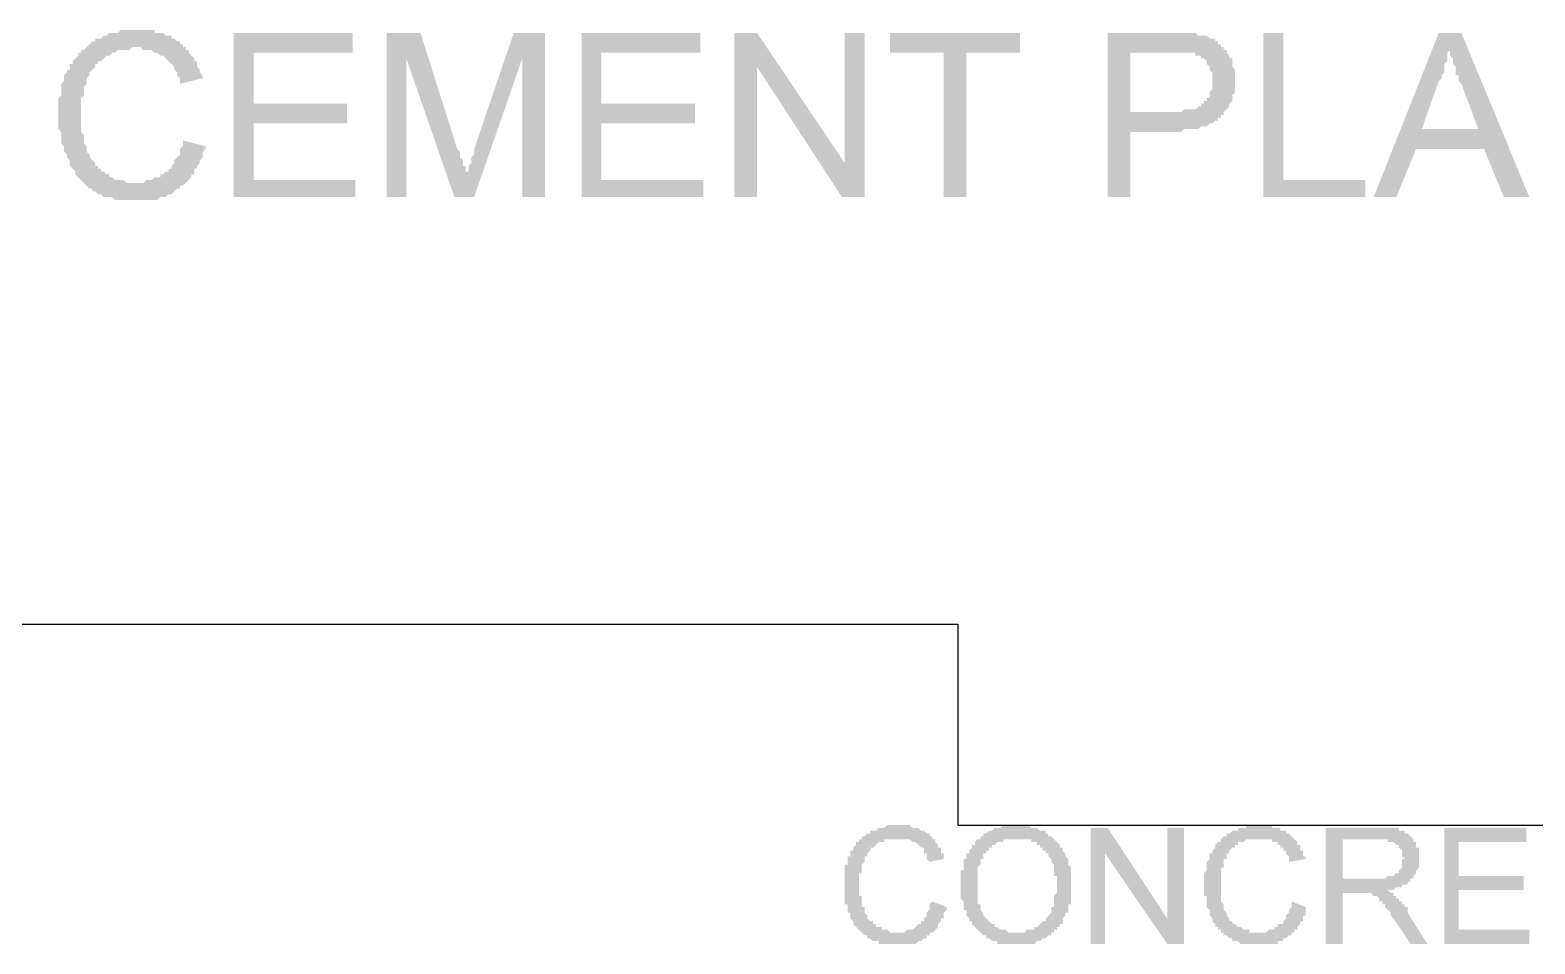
# Model space of a CAD drawing. Header units: inches. Extents: x -351 to 2582, y -266 to 144.
# Drawn here: x 509.387 to 511.101, y -59.922 to -58.881 of the extents above; entities that cross this region are included whole.
import ezdxf

# ---------------------------------------------------------------- set-up
doc = ezdxf.new("R2010")
doc.units = ezdxf.units.IN
doc.header["$MEASUREMENT"] = 0
doc.layers.add('PDF_Geometry', color=7, linetype='Continuous')
doc.layers.add('PDF_Solid Fills', color=7, linetype='Continuous')

# ---------------------------------------------------------------- blocks, each defined once
blk = doc.blocks.new('ewrew')
at = {"layer": 'PDF_Solid Fills', "transparency": 33554559}
for points in [[(9307.9837, 5141.5262), (9308.0191, 5141.5173), (9308.0191, 5141.5129), (9308.0146, 5141.5085), (9308.0146, 5141.5085), (9308.0146, 5141.504), (9308.0146, 5141.4996), (9308.0102, 5141.4952), (9308.0102, 5141.4908), (9308.0102, 5141.4908), (9308.0058, 5141.4863), (9308.0058, 5141.4819), (9308.0014, 5141.4819), (9308.0014, 5141.4775), (9308.0014, 5141.4731), (9307.997, 5141.4731), (9307.997, 5141.4686), (9307.9925, 5141.4642), (9307.9925, 5141.4642), (9307.9881, 5141.4598), (9307.9881, 5141.4598), (9307.9837, 5141.4554), (9307.9793, 5141.4554), (9307.9793, 5141.4554), (9307.9793, 5141.4509), (9307.9748, 5141.4509), (9307.9704, 5141.4465), (9307.9704, 5141.4465), (9307.966, 5141.4421), (9307.9616, 5141.4421), (9307.9616, 5141.4421), (9307.9571, 5141.4377), (9307.9527, 5141.4377), (9307.9483, 5141.4377), (9307.9483, 5141.4377), (9307.9439, 5141.4332), (9307.9394, 5141.4332), (9307.935, 5141.4332), (9307.9306, 5141.4332), (9307.9306, 5141.4332), (9307.9262, 5141.4332), (9307.9217, 5141.4332), (9307.9173, 5141.4332), (9307.9129, 5141.4332), (9307.9129, 5141.4332), (9307.9085, 5141.4332), (9307.904, 5141.4332), (9307.8996, 5141.4332), (9307.8952, 5141.4332), (9307.8908, 5141.4332), (9307.8863, 5141.4332), (9307.8819, 5141.4332), (9307.8819, 5141.4332), (9307.8775, 5141.4332), (9307.8731, 5141.4377), (9307.8686, 5141.4377), (9307.8642, 5141.4377), (9307.8642, 5141.4377), (9307.8598, 5141.4377), (9307.8554, 5141.4421), (9307.8554, 5141.4421), (9307.8509, 5141.4421), (9307.8465, 5141.4465), (9307.8465, 5141.4465), (9307.8421, 5141.4465), (9307.8421, 5141.4509), (9307.8377, 5141.4509), (9307.8332, 5141.4554), (9307.8332, 5141.4554), (9307.8288, 5141.4598), (9307.8288, 5141.4598), (9307.8244, 5141.4642), (9307.82, 5141.4686), (9307.82, 5141.4686), (9307.8155, 5141.4731), (9307.8155, 5141.4731), (9307.8155, 5141.4775), (9307.8111, 5141.4819), (9307.8111, 5141.4819), (9307.8067, 5141.4863), (9307.8067, 5141.4908), (9307.8067, 5141.4952), (9307.8023, 5141.4996), (9307.8023, 5141.4996), (9307.8023, 5141.4996), (9307.8023, 5141.504), (9307.7978, 5141.5085), (9307.7978, 5141.5129), (9307.7978, 5141.5129), (9307.7978, 5141.5173), (9307.7934, 5141.5217), (9307.7934, 5141.5262), (9307.7934, 5141.5262), (9307.7934, 5141.5306), (9307.7934, 5141.535), (9307.7934, 5141.5394), (9307.789, 5141.5439), (9307.789, 5141.5439), (9307.789, 5141.5483), (9307.789, 5141.5527), (9307.789, 5141.5571), (9307.789, 5141.5616), (9307.789, 5141.566), (9307.789, 5141.566), (9307.789, 5141.5704), (9307.789, 5141.5748), (9307.789, 5141.5793), (9307.789, 5141.5837), (9307.789, 5141.5881), (9307.789, 5141.5925), (9307.789, 5141.5925), (9307.7934, 5141.597), (9307.7934, 5141.6014), (9307.7934, 5141.6058), (9307.7934, 5141.6102), (9307.7934, 5141.6102), (9307.7934, 5141.6147), (9307.7978, 5141.6191), (9307.7978, 5141.6235), (9307.7978, 5141.6235), (9307.7978, 5141.6279), (9307.8023, 5141.6324), (9307.8023, 5141.6324), (9307.8023, 5141.6368), (9307.8067, 5141.6368), (9307.8067, 5141.6412), (9307.8067, 5141.6456), (9307.8111, 5141.6456), (9307.8111, 5141.65), (9307.8155, 5141.6545), (9307.8155, 5141.6545), (9307.82, 5141.6589), (9307.82, 5141.6633), (9307.8244, 5141.6633), (9307.8244, 5141.6677), (9307.8288, 5141.6677), (9307.8332, 5141.6722), (9307.8332, 5141.6722), (9307.8377, 5141.6766), (9307.8377, 5141.6766), (9307.8421, 5141.681), (9307.8465, 5141.681), (9307.8465, 5141.6854), (9307.8509, 5141.6854), (9307.8509, 5141.6854), (9307.8554, 5141.6854), (9307.8598, 5141.6899), (9307.8598, 5141.6899), (9307.8642, 5141.6899), (9307.8686, 5141.6943), (9307.8731, 5141.6943), (9307.8731, 5141.6943), (9307.8775, 5141.6943), (9307.8819, 5141.6943), (9307.8863, 5141.6987), (9307.8908, 5141.6987), (9307.8908, 5141.6987), (9307.8952, 5141.6987), (9307.8996, 5141.6987), (9307.904, 5141.6987), (9307.9085, 5141.6987), (9307.9129, 5141.6987), (9307.9129, 5141.6987), (9307.9173, 5141.6987), (9307.9217, 5141.6987), (9307.9217, 5141.6987), (9307.9262, 5141.6987), (9307.9306, 5141.6987), (9307.935, 5141.6987), (9307.9394, 5141.6987), (9307.9394, 5141.6943), (9307.9439, 5141.6943), (9307.9483, 5141.6943), (9307.9527, 5141.6943), (9307.9527, 5141.6943), (9307.9571, 5141.6899), (9307.9616, 5141.6899), (9307.966, 5141.6899), (9307.966, 5141.6854), (9307.9704, 5141.6854), (9307.9748, 5141.681), (9307.9748, 5141.681), (9307.9793, 5141.681), (9307.9793, 5141.6766), (9307.9837, 5141.6766), (9307.9837, 5141.6722), (9307.9881, 5141.6722), (9307.9881, 5141.6677), (9307.9925, 5141.6677), (9307.9925, 5141.6633), (9307.997, 5141.6589), (9307.997, 5141.6589), (9308.0014, 5141.6545), (9308.0014, 5141.65), (9308.0058, 5141.65), (9308.0058, 5141.6456), (9308.0058, 5141.6412), (9308.0102, 5141.6368), (9308.0102, 5141.6368), (9308.0102, 5141.6324), (9308.0146, 5141.6279), (9308.0146, 5141.6235), (9308.0146, 5141.6235), (9307.9793, 5141.6147), (9307.9793, 5141.6191), (9307.9793, 5141.6235), (9307.9748, 5141.6279), (9307.9748, 5141.6324), (9307.9748, 5141.6324), (9307.9704, 5141.6368), (9307.9704, 5141.6412), (9307.966, 5141.6456), (9307.966, 5141.6456), (9307.9616, 5141.65), (9307.9616, 5141.65), (9307.9571, 5141.6545), (9307.9571, 5141.6545), (9307.9527, 5141.6589), (9307.9527, 5141.6589), (9307.9483, 5141.6589), (9307.9439, 5141.6633), (9307.9439, 5141.6633), (9307.9394, 5141.6633), (9307.935, 5141.6677), (9307.935, 5141.6677), (9307.9306, 5141.6677), (9307.9262, 5141.6677), (9307.9217, 5141.6677), (9307.9173, 5141.6722), (9307.9129, 5141.6722), (9307.9129, 5141.6722), (9307.9085, 5141.6722), (9307.904, 5141.6722), (9307.8996, 5141.6677), (9307.8952, 5141.6677), (9307.8908, 5141.6677), (9307.8863, 5141.6677), (9307.8863, 5141.6677), (9307.8819, 5141.6677), (9307.8775, 5141.6633), (9307.8731, 5141.6633), (9307.8731, 5141.6633), (9307.8686, 5141.6589), (9307.8642, 5141.6589), (9307.8642, 5141.6589), (9307.8598, 5141.6545), (9307.8598, 5141.6545), (9307.8554, 5141.65), (9307.8509, 5141.65), (9307.8509, 5141.6456), (9307.8465, 5141.6456), (9307.8465, 5141.6412), (9307.8421, 5141.6368), (9307.8421, 5141.6368), (9307.8377, 5141.6324), (9307.8377, 5141.6279), (9307.8377, 5141.6279), (9307.8332, 5141.6235), (9307.8332, 5141.6191), (9307.8332, 5141.6191), (9307.8332, 5141.6147), (9307.8288, 5141.6102), (9307.8288, 5141.6058), (9307.8288, 5141.6014), (9307.8288, 5141.6014), (9307.8288, 5141.597), (9307.8244, 5141.5925), (9307.8244, 5141.5881), (9307.8244, 5141.5837), (9307.8244, 5141.5837), (9307.8244, 5141.5793), (9307.8244, 5141.5748), (9307.8244, 5141.5704), (9307.8244, 5141.566), (9307.8244, 5141.566), (9307.8244, 5141.5616), (9307.8244, 5141.5616), (9307.8244, 5141.5571), (9307.8244, 5141.5527), (9307.8244, 5141.5483), (9307.8244, 5141.5439), (9307.8244, 5141.5394), (9307.8288, 5141.535), (9307.8288, 5141.535), (9307.8288, 5141.5306), (9307.8288, 5141.5262), (9307.8288, 5141.5217), (9307.8288, 5141.5217), (9307.8332, 5141.5173), (9307.8332, 5141.5129), (9307.8332, 5141.5129), (9307.8332, 5141.5085), (9307.8377, 5141.504), (9307.8377, 5141.504), (9307.8377, 5141.4996), (9307.8421, 5141.4952), (9307.8421, 5141.4952), (9307.8465, 5141.4908), (9307.8465, 5141.4863), (9307.8509, 5141.4863), (9307.8509, 5141.4819), (9307.8554, 5141.4819), (9307.8554, 5141.4775), (9307.8598, 5141.4775), (9307.8642, 5141.4731), (9307.8642, 5141.4731), (9307.8686, 5141.4731), (9307.8686, 5141.4686), (9307.8731, 5141.4686), (9307.8775, 5141.4642), (9307.8819, 5141.4642), (9307.8819, 5141.4642), (9307.8863, 5141.4642), (9307.8908, 5141.4642), (9307.8952, 5141.4598), (9307.8996, 5141.4598), (9307.8996, 5141.4598), (9307.904, 5141.4598), (9307.9085, 5141.4598), (9307.9129, 5141.4598), (9307.9173, 5141.4598), (9307.9217, 5141.4598), (9307.9217, 5141.4598), (9307.9262, 5141.4642), (9307.9306, 5141.4642), (9307.935, 5141.4642), (9307.935, 5141.4642), (9307.9394, 5141.4686), (9307.9439, 5141.4686), (9307.9483, 5141.4686), (9307.9483, 5141.4731), (9307.9527, 5141.4731), (9307.9571, 5141.4775), (9307.9571, 5141.4775), (9307.9616, 5141.4775), (9307.9616, 5141.4819), (9307.966, 5141.4819), (9307.966, 5141.4863), (9307.9704, 5141.4908), (9307.9704, 5141.4908), (9307.9704, 5141.4952), (9307.9748, 5141.4996), (9307.9748, 5141.4996), (9307.9793, 5141.504), (9307.9793, 5141.5085), (9307.9793, 5141.5129), (9307.9793, 5141.5129), (9307.9837, 5141.5173), (9307.9837, 5141.5217), (9307.9837, 5141.5262), (9307.9837, 5141.5262)], [(9308.0633, 5141.4377), (9308.0633, 5141.6943), (9308.2492, 5141.6943), (9308.2492, 5141.6633), (9308.0943, 5141.6633), (9308.0943, 5141.5837), (9308.2403, 5141.5837), (9308.2403, 5141.5527), (9308.0943, 5141.5527), (9308.0943, 5141.4642), (9308.2536, 5141.4642), (9308.2536, 5141.4377)], [(9308.3023, 5141.4377), (9308.3023, 5141.6943), (9308.3554, 5141.6943), (9308.4129, 5141.5129), (9308.4173, 5141.5085), (9308.4173, 5141.504), (9308.4173, 5141.4996), (9308.4217, 5141.4952), (9308.4217, 5141.4908), (9308.4217, 5141.4863), (9308.4262, 5141.4863), (9308.4262, 5141.4819), (9308.4262, 5141.4775), (9308.4262, 5141.4775), (9308.4262, 5141.4731), (9308.4262, 5141.4731), (9308.4262, 5141.4775), (9308.4306, 5141.4775), (9308.4306, 5141.4819), (9308.4306, 5141.4819), (9308.4306, 5141.4863), (9308.435, 5141.4908), (9308.435, 5141.4952), (9308.435, 5141.4996), (9308.435, 5141.4996), (9308.4394, 5141.504), (9308.4394, 5141.5085), (9308.4394, 5141.5129), (9308.4394, 5141.5129), (9308.5014, 5141.6943), (9308.55, 5141.6943), (9308.55, 5141.4377), (9308.5146, 5141.4377), (9308.5146, 5141.6545), (9308.4394, 5141.4377), (9308.4085, 5141.4377), (9308.3332, 5141.6545), (9308.3332, 5141.4377)], [(9308.6076, 5141.4377), (9308.6076, 5141.6943), (9308.7934, 5141.6943), (9308.7934, 5141.6633), (9308.6385, 5141.6633), (9308.6385, 5141.5837), (9308.7846, 5141.5837), (9308.7846, 5141.5527), (9308.6385, 5141.5527), (9308.6385, 5141.4642), (9308.7978, 5141.4642), (9308.7978, 5141.4377)], [(9308.8465, 5141.4377), (9308.8465, 5141.6943), (9308.8819, 5141.6943), (9309.0191, 5141.4908), (9309.0191, 5141.6943), (9309.05, 5141.6943), (9309.05, 5141.4377), (9309.0146, 5141.4377), (9308.8819, 5141.6412), (9308.8819, 5141.4377)], [(9309.1739, 5141.4377), (9309.1739, 5141.6633), (9309.0899, 5141.6633), (9309.0899, 5141.6943), (9309.2934, 5141.6943), (9309.2934, 5141.6633), (9309.2093, 5141.6633), (9309.2093, 5141.4377)], [(9309.6739, 5141.4377), (9309.6739, 5141.6943), (9309.7049, 5141.6943), (9309.7049, 5141.4642), (9309.8332, 5141.4642), (9309.8332, 5141.4377)], [(9309.1562, 5140.3359), (9309.1784, 5140.327), (9309.1784, 5140.327), (9309.1784, 5140.3226), (9309.1739, 5140.3182), (9309.1739, 5140.3182), (9309.1739, 5140.3138), (9309.1739, 5140.3138), (9309.1739, 5140.3093), (9309.1695, 5140.3093), (9309.1695, 5140.3049), (9309.1695, 5140.3049), (9309.1651, 5140.3005), (9309.1651, 5140.3005), (9309.1651, 5140.2961), (9309.1651, 5140.2961), (9309.1607, 5140.2916), (9309.1607, 5140.2916), (9309.1607, 5140.2916), (9309.1562, 5140.2872), (9309.1562, 5140.2872), (9309.1518, 5140.2872), (9309.1518, 5140.2828), (9309.1518, 5140.2828), (9309.1474, 5140.2828), (9309.1474, 5140.2784), (9309.143, 5140.2784), (9309.143, 5140.2784), (9309.143, 5140.2784), (9309.1385, 5140.2739), (9309.1385, 5140.2739), (9309.1341, 5140.2739), (9309.1341, 5140.2739), (9309.1297, 5140.2695), (9309.1297, 5140.2695), (9309.1253, 5140.2695), (9309.1208, 5140.2695), (9309.1208, 5140.2695), (9309.1164, 5140.2695), (9309.1164, 5140.2695), (9309.112, 5140.2695), (9309.112, 5140.2695), (9309.1076, 5140.2695), (9309.1031, 5140.2695), (9309.1031, 5140.2695), (9309.0987, 5140.2695), (9309.0987, 5140.2695), (9309.0943, 5140.2695), (9309.0899, 5140.2695), (9309.0899, 5140.2695), (9309.0854, 5140.2695), (9309.0854, 5140.2695), (9309.081, 5140.2695), (9309.0766, 5140.2695), (9309.0766, 5140.2695), (9309.0722, 5140.2695), (9309.0722, 5140.2739), (9309.0677, 5140.2739), (9309.0677, 5140.2739), (9309.0633, 5140.2739), (9309.0633, 5140.2739), (9309.0589, 5140.2784), (9309.0589, 5140.2784), (9309.0589, 5140.2784), (9309.0545, 5140.2784), (9309.0545, 5140.2828), (9309.05, 5140.2828), (9309.05, 5140.2828), (9309.0456, 5140.2872), (9309.0456, 5140.2872), (9309.0456, 5140.2872), (9309.0412, 5140.2916), (9309.0412, 5140.2916), (9309.0368, 5140.2961), (9309.0368, 5140.2961), (9309.0368, 5140.2961), (9309.0323, 5140.3005), (9309.0323, 5140.3005), (9309.0323, 5140.3049), (9309.0323, 5140.3049), (9309.0279, 5140.3093), (9309.0279, 5140.3093), (9309.0279, 5140.3138), (9309.0279, 5140.3138), (9309.0279, 5140.3182), (9309.0235, 5140.3182), (9309.0235, 5140.3226), (9309.0235, 5140.3226), (9309.0235, 5140.327), (9309.0235, 5140.327), (9309.0235, 5140.3315), (9309.0191, 5140.3315), (9309.0191, 5140.3359), (9309.0191, 5140.3359), (9309.0191, 5140.3403), (9309.0191, 5140.3447), (9309.0191, 5140.3447), (9309.0191, 5140.3492), (9309.0191, 5140.3492), (9309.0191, 5140.3536), (9309.0191, 5140.3536), (9309.0191, 5140.358), (9309.0191, 5140.3624), (9309.0191, 5140.3624), (9309.0191, 5140.3669), (9309.0191, 5140.3669), (9309.0191, 5140.3713), (9309.0191, 5140.3757), (9309.0191, 5140.3757), (9309.0191, 5140.3801), (9309.0191, 5140.3801), (9309.0191, 5140.3846), (9309.0191, 5140.3846), (9309.0191, 5140.389), (9309.0191, 5140.3934), (9309.0235, 5140.3934), (9309.0235, 5140.3978), (9309.0235, 5140.3978), (9309.0235, 5140.4023), (9309.0235, 5140.4023), (9309.0235, 5140.4067), (9309.0279, 5140.4067), (9309.0279, 5140.4111), (9309.0279, 5140.4111), (9309.0279, 5140.4111), (9309.0279, 5140.4155), (9309.0323, 5140.4155), (9309.0323, 5140.42), (9309.0323, 5140.42), (9309.0368, 5140.4244), (9309.0368, 5140.4244), (9309.0368, 5140.4288), (9309.0412, 5140.4288), (9309.0412, 5140.4288), (9309.0412, 5140.4332), (9309.0456, 5140.4332), (9309.0456, 5140.4377), (9309.05, 5140.4377), (9309.05, 5140.4377), (9309.0545, 5140.4421), (9309.0545, 5140.4421), (9309.0589, 5140.4421), (9309.0589, 5140.4465), (9309.0589, 5140.4465), (9309.0633, 5140.4465), (9309.0633, 5140.4465), (9309.0677, 5140.4465), (9309.0677, 5140.4465), (9309.0722, 5140.4509), (9309.0722, 5140.4509), (9309.0766, 5140.4509), (9309.0766, 5140.4509), (9309.081, 5140.4509), (9309.081, 5140.4509), (9309.0854, 5140.4554), (9309.0854, 5140.4554), (9309.0899, 5140.4554), (9309.0943, 5140.4554), (9309.0943, 5140.4554), (9309.0987, 5140.4554), (9309.0987, 5140.4554), (9309.1031, 5140.4554), (9309.1031, 5140.4554), (9309.1076, 5140.4554), (9309.1076, 5140.4554), (9309.112, 5140.4554), (9309.112, 5140.4554), (9309.1164, 5140.4554), (9309.1208, 5140.4554), (9309.1208, 5140.4554), (9309.1253, 5140.4509), (9309.1253, 5140.4509), (9309.1297, 5140.4509), (9309.1297, 5140.4509), (9309.1341, 5140.4509), (9309.1341, 5140.4509), (9309.1385, 5140.4465), (9309.1385, 5140.4465), (9309.143, 5140.4465), (9309.143, 5140.4465), (9309.1474, 5140.4421), (9309.1474, 5140.4421), (9309.1474, 5140.4421), (9309.1518, 5140.4421), (9309.1518, 5140.4377), (9309.1562, 5140.4377), (9309.1562, 5140.4332), (9309.1562, 5140.4332), (9309.1607, 5140.4332), (9309.1607, 5140.4288), (9309.1607, 5140.4288), (9309.1651, 5140.4244), (9309.1651, 5140.4244), (9309.1651, 5140.42), (9309.1695, 5140.42), (9309.1695, 5140.4155), (9309.1695, 5140.4155), (9309.1695, 5140.4111), (9309.1739, 5140.4111), (9309.1739, 5140.4067), (9309.1739, 5140.4067), (9309.1739, 5140.4023), (9309.1739, 5140.4023), (9309.1518, 5140.3978), (9309.1518, 5140.3978), (9309.1474, 5140.4023), (9309.1474, 5140.4067), (9309.1474, 5140.4067), (9309.1474, 5140.4111), (9309.143, 5140.4111), (9309.143, 5140.4155), (9309.143, 5140.4155), (9309.143, 5140.42), (9309.1385, 5140.42), (9309.1385, 5140.42), (9309.1341, 5140.4244), (9309.1341, 5140.4244), (9309.1341, 5140.4244), (9309.1297, 5140.4288), (9309.1297, 5140.4288), (9309.1253, 5140.4288), (9309.1253, 5140.4288), (9309.1208, 5140.4332), (9309.1208, 5140.4332), (9309.1164, 5140.4332), (9309.1164, 5140.4332), (9309.112, 5140.4332), (9309.112, 5140.4332), (9309.1076, 5140.4332), (9309.1031, 5140.4332), (9309.1031, 5140.4332), (9309.0987, 5140.4332), (9309.0987, 5140.4332), (9309.0943, 5140.4332), (9309.0899, 5140.4332), (9309.0899, 5140.4332), (9309.0854, 5140.4332), (9309.0854, 5140.4332), (9309.081, 5140.4332), (9309.081, 5140.4288), (9309.0766, 5140.4288), (9309.0766, 5140.4288), (9309.0722, 5140.4288), (9309.0722, 5140.4288), (9309.0677, 5140.4244), (9309.0677, 5140.4244), (9309.0677, 5140.4244), (9309.0633, 5140.42), (9309.0633, 5140.42), (9309.0589, 5140.42), (9309.0589, 5140.4155), (9309.0589, 5140.4155), (9309.0545, 5140.4111), (9309.0545, 5140.4111), (9309.0545, 5140.4067), (9309.05, 5140.4067), (9309.05, 5140.4023), (9309.05, 5140.4023), (9309.05, 5140.3978), (9309.05, 5140.3978), (9309.0456, 5140.3934), (9309.0456, 5140.3934), (9309.0456, 5140.389), (9309.0456, 5140.389), (9309.0456, 5140.3846), (9309.0456, 5140.3846), (9309.0456, 5140.3801), (9309.0412, 5140.3801), (9309.0412, 5140.3757), (9309.0412, 5140.3713), (9309.0412, 5140.3713), (9309.0412, 5140.3669), (9309.0412, 5140.3669), (9309.0412, 5140.3624), (9309.0412, 5140.3624), (9309.0412, 5140.358), (9309.0412, 5140.358), (9309.0412, 5140.3536), (9309.0412, 5140.3536), (9309.0412, 5140.3492), (9309.0412, 5140.3447), (9309.0456, 5140.3447), (9309.0456, 5140.3403), (9309.0456, 5140.3403), (9309.0456, 5140.3359), (9309.0456, 5140.3359), (9309.0456, 5140.3315), (9309.0456, 5140.3315), (9309.0456, 5140.327), (9309.05, 5140.327), (9309.05, 5140.3226), (9309.05, 5140.3226), (9309.05, 5140.3182), (9309.05, 5140.3182), (9309.0545, 5140.3138), (9309.0545, 5140.3138), (9309.0545, 5140.3093), (9309.0545, 5140.3093), (9309.0589, 5140.3049), (9309.0589, 5140.3049), (9309.0633, 5140.3049), (9309.0633, 5140.3005), (9309.0633, 5140.3005), (9309.0677, 5140.3005), (9309.0677, 5140.2961), (9309.0722, 5140.2961), (9309.0722, 5140.2961), (9309.0766, 5140.2961), (9309.0766, 5140.2916), (9309.081, 5140.2916), (9309.081, 5140.2916), (9309.0854, 5140.2916), (9309.0854, 5140.2916), (9309.0899, 5140.2872), (9309.0899, 5140.2872), (9309.0943, 5140.2872), (9309.0943, 5140.2872), (9309.0987, 5140.2872), (9309.1031, 5140.2872), (9309.1031, 5140.2872), (9309.1076, 5140.2872), (9309.1076, 5140.2872), (9309.112, 5140.2872), (9309.112, 5140.2872), (9309.1164, 5140.2916), (9309.1208, 5140.2916), (9309.1208, 5140.2916), (9309.1253, 5140.2916), (9309.1253, 5140.2916), (9309.1297, 5140.2961), (9309.1297, 5140.2961), (9309.1297, 5140.2961), (9309.1341, 5140.3005), (9309.1341, 5140.3005), (9309.1385, 5140.3005), (9309.1385, 5140.3005), (9309.1385, 5140.3049), (9309.143, 5140.3049), (9309.143, 5140.3093), (9309.143, 5140.3093), (9309.1474, 5140.3138), (9309.1474, 5140.3138), (9309.1474, 5140.3182), (9309.1474, 5140.3182), (9309.1518, 5140.3226), (9309.1518, 5140.3226), (9309.1518, 5140.327), (9309.1518, 5140.327), (9309.1518, 5140.3315), (9309.1562, 5140.3359), (9309.1562, 5140.3359)], [(9309.404, 5140.2695), (9309.404, 5140.4509), (9309.4306, 5140.4509), (9309.5235, 5140.3093), (9309.5235, 5140.4509), (9309.55, 5140.4509), (9309.55, 5140.2695), (9309.5235, 5140.2695), (9309.4262, 5140.4111), (9309.4262, 5140.2695)], [(9309.7182, 5140.3359), (9309.7403, 5140.327), (9309.7403, 5140.327), (9309.7403, 5140.3226), (9309.7403, 5140.3182), (9309.7403, 5140.3182), (9309.7403, 5140.3138), (9309.7359, 5140.3138), (9309.7359, 5140.3093), (9309.7359, 5140.3093), (9309.7359, 5140.3049), (9309.7315, 5140.3049), (9309.7315, 5140.3005), (9309.7315, 5140.3005), (9309.727, 5140.2961), (9309.727, 5140.2961), (9309.727, 5140.2916), (9309.7226, 5140.2916), (9309.7226, 5140.2916), (9309.7226, 5140.2872), (9309.7182, 5140.2872), (9309.7182, 5140.2872), (9309.7182, 5140.2828), (9309.7138, 5140.2828), (9309.7138, 5140.2828), (9309.7093, 5140.2784), (9309.7093, 5140.2784), (9309.7093, 5140.2784), (9309.7049, 5140.2784), (9309.7049, 5140.2739), (9309.7005, 5140.2739), (9309.7005, 5140.2739), (9309.6961, 5140.2739), (9309.6961, 5140.2695), (9309.6916, 5140.2695), (9309.6916, 5140.2695), (9309.6872, 5140.2695), (9309.6828, 5140.2695), (9309.6828, 5140.2695), (9309.6784, 5140.2695), (9309.6784, 5140.2695), (9309.6739, 5140.2695), (9309.6695, 5140.2695), (9309.6695, 5140.2695), (9309.6651, 5140.2695), (9309.6651, 5140.2695), (9309.6607, 5140.2695), (9309.6607, 5140.2695), (9309.6562, 5140.2695), (9309.6518, 5140.2695), (9309.6518, 5140.2695), (9309.6474, 5140.2695), (9309.6474, 5140.2695), (9309.643, 5140.2695), (9309.6385, 5140.2695), (9309.6385, 5140.2695), (9309.6341, 5140.2739), (9309.6341, 5140.2739), (9309.6297, 5140.2739), (9309.6297, 5140.2739), (9309.6253, 5140.2739), (9309.6253, 5140.2784), (9309.6208, 5140.2784), (9309.6208, 5140.2784), (9309.6208, 5140.2784), (9309.6164, 5140.2828), (9309.6164, 5140.2828), (9309.612, 5140.2828), (9309.612, 5140.2872), (9309.612, 5140.2872), (9309.6076, 5140.2872), (9309.6076, 5140.2916), (9309.6031, 5140.2916), (9309.6031, 5140.2961), (9309.6031, 5140.2961), (9309.5987, 5140.2961), (9309.5987, 5140.3005), (9309.5987, 5140.3005), (9309.5943, 5140.3049), (9309.5943, 5140.3049), (9309.5943, 5140.3093), (9309.5943, 5140.3093), (9309.5899, 5140.3138), (9309.5899, 5140.3138), (9309.5899, 5140.3182), (9309.5899, 5140.3182), (9309.5899, 5140.3226), (9309.5899, 5140.3226), (9309.5854, 5140.327), (9309.5854, 5140.327), (9309.5854, 5140.3315), (9309.5854, 5140.3315), (9309.5854, 5140.3359), (9309.5854, 5140.3359), (9309.5854, 5140.3403), (9309.5854, 5140.3447), (9309.581, 5140.3447), (9309.581, 5140.3492), (9309.581, 5140.3492), (9309.581, 5140.3536), (9309.581, 5140.3536), (9309.581, 5140.358), (9309.581, 5140.3624), (9309.581, 5140.3624), (9309.581, 5140.3669), (9309.581, 5140.3669), (9309.581, 5140.3713), (9309.581, 5140.3757), (9309.581, 5140.3757), (9309.581, 5140.3801), (9309.581, 5140.3801), (9309.5854, 5140.3846), (9309.5854, 5140.3846), (9309.5854, 5140.389), (9309.5854, 5140.3934), (9309.5854, 5140.3934), (9309.5854, 5140.3978), (9309.5854, 5140.3978), (9309.5899, 5140.4023), (9309.5899, 5140.4023), (9309.5899, 5140.4067), (9309.5899, 5140.4067), (9309.5899, 5140.4111), (9309.5943, 5140.4111), (9309.5943, 5140.4111), (9309.5943, 5140.4155), (9309.5943, 5140.4155), (9309.5987, 5140.42), (9309.5987, 5140.42), (9309.5987, 5140.4244), (9309.5987, 5140.4244), (9309.6031, 5140.4288), (9309.6031, 5140.4288), (9309.6076, 5140.4288), (9309.6076, 5140.4332), (9309.6076, 5140.4332), (9309.612, 5140.4377), (9309.612, 5140.4377), (9309.6164, 5140.4377), (9309.6164, 5140.4421), (9309.6208, 5140.4421), (9309.6208, 5140.4421), (9309.6253, 5140.4465), (9309.6253, 5140.4465), (9309.6253, 5140.4465), (9309.6297, 5140.4465), (9309.6297, 5140.4465), (9309.6341, 5140.4465), (9309.6341, 5140.4509), (9309.6385, 5140.4509), (9309.6385, 5140.4509), (9309.643, 5140.4509), (9309.643, 5140.4509), (9309.6474, 5140.4509), (9309.6474, 5140.4554), (9309.6518, 5140.4554), (9309.6562, 5140.4554), (9309.6562, 5140.4554), (9309.6607, 5140.4554), (9309.6607, 5140.4554), (9309.6651, 5140.4554), (9309.6651, 5140.4554), (9309.6695, 5140.4554), (9309.6695, 5140.4554), (9309.6739, 5140.4554), (9309.6739, 5140.4554), (9309.6784, 5140.4554), (9309.6828, 5140.4554), (9309.6828, 5140.4554), (9309.6872, 5140.4554), (9309.6872, 5140.4509), (9309.6916, 5140.4509), (9309.6916, 5140.4509), (9309.6961, 5140.4509), (9309.6961, 5140.4509), (9309.7005, 5140.4509), (9309.7005, 5140.4465), (9309.7049, 5140.4465), (9309.7049, 5140.4465), (9309.7093, 5140.4465), (9309.7093, 5140.4421), (9309.7138, 5140.4421), (9309.7138, 5140.4421), (9309.7138, 5140.4421), (9309.7182, 5140.4377), (9309.7182, 5140.4377), (9309.7226, 5140.4332), (9309.7226, 5140.4332), (9309.7226, 5140.4332), (9309.727, 5140.4288), (9309.727, 5140.4288), (9309.727, 5140.4244), (9309.7315, 5140.4244), (9309.7315, 5140.42), (9309.7315, 5140.42), (9309.7315, 5140.4155), (9309.7359, 5140.4155), (9309.7359, 5140.4111), (9309.7359, 5140.4111), (9309.7359, 5140.4067), (9309.7403, 5140.4067), (9309.7403, 5140.4023), (9309.7403, 5140.4023), (9309.7138, 5140.3978), (9309.7138, 5140.3978), (9309.7138, 5140.4023), (9309.7138, 5140.4067), (9309.7138, 5140.4067), (9309.7093, 5140.4111), (9309.7093, 5140.4111), (9309.7093, 5140.4155), (9309.7049, 5140.4155), (9309.7049, 5140.42), (9309.7049, 5140.42), (9309.7005, 5140.42), (9309.7005, 5140.4244), (9309.7005, 5140.4244), (9309.6961, 5140.4244), (9309.6961, 5140.4288), (9309.6916, 5140.4288), (9309.6916, 5140.4288), (9309.6872, 5140.4288), (9309.6872, 5140.4332), (9309.6828, 5140.4332), (9309.6828, 5140.4332), (9309.6784, 5140.4332), (9309.6784, 5140.4332), (9309.6739, 5140.4332), (9309.6739, 5140.4332), (9309.6695, 5140.4332), (9309.6651, 5140.4332), (9309.6651, 5140.4332), (9309.6607, 5140.4332), (9309.6607, 5140.4332), (9309.6562, 5140.4332), (9309.6518, 5140.4332), (9309.6518, 5140.4332), (9309.6474, 5140.4332), (9309.6474, 5140.4332), (9309.643, 5140.4288), (9309.643, 5140.4288), (9309.6385, 5140.4288), (9309.6385, 5140.4288), (9309.6341, 5140.4288), (9309.6341, 5140.4244), (9309.6341, 5140.4244), (9309.6297, 5140.4244), (9309.6297, 5140.42), (9309.6253, 5140.42), (9309.6253, 5140.42), (9309.6208, 5140.4155), (9309.6208, 5140.4155), (9309.6208, 5140.4111), (9309.6164, 5140.4111), (9309.6164, 5140.4067), (9309.6164, 5140.4067), (9309.6164, 5140.4023), (9309.612, 5140.4023), (9309.612, 5140.3978), (9309.612, 5140.3978), (9309.612, 5140.3934), (9309.612, 5140.3934), (9309.612, 5140.389), (9309.6076, 5140.389), (9309.6076, 5140.3846), (9309.6076, 5140.3846), (9309.6076, 5140.3801), (9309.6076, 5140.3801), (9309.6076, 5140.3757), (9309.6076, 5140.3713), (9309.6076, 5140.3713), (9309.6076, 5140.3669), (9309.6076, 5140.3669), (9309.6076, 5140.3624), (9309.6076, 5140.3624), (9309.6076, 5140.358), (9309.6076, 5140.358), (9309.6076, 5140.3536), (9309.6076, 5140.3536), (9309.6076, 5140.3492), (9309.6076, 5140.3447), (9309.6076, 5140.3447), (9309.6076, 5140.3403), (9309.6076, 5140.3403), (9309.6076, 5140.3359), (9309.6076, 5140.3359), (9309.612, 5140.3315), (9309.612, 5140.3315), (9309.612, 5140.327), (9309.612, 5140.327), (9309.612, 5140.3226), (9309.612, 5140.3226), (9309.6164, 5140.3182), (9309.6164, 5140.3182), (9309.6164, 5140.3138), (9309.6164, 5140.3138), (9309.6208, 5140.3093), (9309.6208, 5140.3093), (9309.6208, 5140.3049), (9309.6253, 5140.3049), (9309.6253, 5140.3049), (9309.6253, 5140.3005), (9309.6297, 5140.3005), (9309.6297, 5140.3005), (9309.6341, 5140.2961), (9309.6341, 5140.2961), (9309.6385, 5140.2961), (9309.6385, 5140.2961), (9309.643, 5140.2916), (9309.643, 5140.2916), (9309.6474, 5140.2916), (9309.6474, 5140.2916), (9309.6518, 5140.2916), (9309.6518, 5140.2872), (9309.6562, 5140.2872), (9309.6562, 5140.2872), (9309.6607, 5140.2872), (9309.6651, 5140.2872), (9309.6651, 5140.2872), (9309.6695, 5140.2872), (9309.6695, 5140.2872), (9309.6739, 5140.2872), (9309.6739, 5140.2872), (9309.6784, 5140.2872), (9309.6828, 5140.2916), (9309.6828, 5140.2916), (9309.6872, 5140.2916), (9309.6872, 5140.2916), (9309.6916, 5140.2916), (9309.6916, 5140.2961), (9309.6961, 5140.2961), (9309.6961, 5140.2961), (9309.6961, 5140.3005), (9309.7005, 5140.3005), (9309.7005, 5140.3005), (9309.7049, 5140.3005), (9309.7049, 5140.3049), (9309.7049, 5140.3049), (9309.7093, 5140.3093), (9309.7093, 5140.3093), (9309.7093, 5140.3138), (9309.7093, 5140.3138), (9309.7138, 5140.3182), (9309.7138, 5140.3182), (9309.7138, 5140.3226), (9309.7138, 5140.3226), (9309.7182, 5140.327), (9309.7182, 5140.327), (9309.7182, 5140.3315), (9309.7182, 5140.3359), (9309.7182, 5140.3359)], [(9309.9571, 5140.2695), (9309.9571, 5140.4509), (9310.0854, 5140.4509), (9310.0854, 5140.4288), (9309.9793, 5140.4288), (9309.9793, 5140.3757), (9310.081, 5140.3757), (9310.081, 5140.3536), (9309.9793, 5140.3536), (9309.9793, 5140.2916), (9310.0899, 5140.2916), (9310.0899, 5140.2695)]]:
    blk.add_hatch(color=256, dxfattribs=at).paths.add_polyline_path(points)
h = blk.add_hatch(color=256, dxfattribs=at)
h.paths.add_polyline_path([(9309.4306, 5141.4377), (9309.4306, 5141.6943), (9309.5279, 5141.6943), (9309.5323, 5141.6943), (9309.5368, 5141.6943), (9309.5412, 5141.6943), (9309.5456, 5141.6943), (9309.55, 5141.6943), (9309.5545, 5141.6943), (9309.5589, 5141.6943), (9309.5589, 5141.6943), (9309.5633, 5141.6943), (9309.5677, 5141.6943), (9309.5677, 5141.6943), (9309.5722, 5141.6899), (9309.5766, 5141.6899), (9309.581, 5141.6899), (9309.5854, 5141.6899), (9309.5854, 5141.6899), (9309.5899, 5141.6854), (9309.5943, 5141.6854), (9309.5987, 5141.6854), (9309.5987, 5141.681), (9309.6031, 5141.681), (9309.6031, 5141.6766), (9309.6076, 5141.6766), (9309.6076, 5141.6722), (9309.612, 5141.6722), (9309.612, 5141.6677), (9309.6164, 5141.6677), (9309.6164, 5141.6633), (9309.6208, 5141.6589), (9309.6208, 5141.6545), (9309.6208, 5141.6545), (9309.6253, 5141.6545), (9309.6253, 5141.65), (9309.6253, 5141.6456), (9309.6253, 5141.6412), (9309.6297, 5141.6368), (9309.6297, 5141.6368), (9309.6297, 5141.6324), (9309.6297, 5141.6279), (9309.6297, 5141.6235), (9309.6297, 5141.6191), (9309.6297, 5141.6191), (9309.6297, 5141.6147), (9309.6297, 5141.6147), (9309.6297, 5141.6102), (9309.6297, 5141.6058), (9309.6297, 5141.6014), (9309.6253, 5141.597), (9309.6253, 5141.597), (9309.6253, 5141.5925), (9309.6253, 5141.5881), (9309.6208, 5141.5837), (9309.6208, 5141.5837), (9309.6208, 5141.5793), (9309.6164, 5141.5748), (9309.6164, 5141.5748), (9309.612, 5141.5704), (9309.612, 5141.566), (9309.6076, 5141.566), (9309.6076, 5141.566), (9309.6076, 5141.5616), (9309.6031, 5141.5616), (9309.6031, 5141.5571), (9309.5987, 5141.5571), (9309.5987, 5141.5571), (9309.5943, 5141.5527), (9309.5943, 5141.5527), (9309.5899, 5141.5527), (9309.5854, 5141.5483), (9309.5854, 5141.5483), (9309.581, 5141.5483), (9309.5766, 5141.5483), (9309.5722, 5141.5439), (9309.5722, 5141.5439), (9309.5677, 5141.5439), (9309.5633, 5141.5439), (9309.5589, 5141.5439), (9309.5545, 5141.5439), (9309.55, 5141.5439), (9309.5456, 5141.5394), (9309.5412, 5141.5394), (9309.5368, 5141.5394), (9309.5323, 5141.5394), (9309.5323, 5141.5394), (9309.466, 5141.5394), (9309.466, 5141.4377)], flags=0)
h.paths.add_polyline_path([(9309.466, 5141.5704), (9309.5323, 5141.5704), (9309.5368, 5141.5704), (9309.5412, 5141.5704), (9309.5456, 5141.5704), (9309.55, 5141.5748), (9309.5545, 5141.5748), (9309.5589, 5141.5748), (9309.5633, 5141.5748), (9309.5633, 5141.5748), (9309.5677, 5141.5748), (9309.5722, 5141.5793), (9309.5722, 5141.5793), (9309.5766, 5141.5793), (9309.5766, 5141.5837), (9309.581, 5141.5837), (9309.581, 5141.5837), (9309.581, 5141.5881), (9309.5854, 5141.5881), (9309.5854, 5141.5925), (9309.5899, 5141.5925), (9309.5899, 5141.597), (9309.5899, 5141.6014), (9309.5943, 5141.6058), (9309.5943, 5141.6058), (9309.5943, 5141.6102), (9309.5943, 5141.6147), (9309.5943, 5141.6191), (9309.5943, 5141.6191), (9309.5943, 5141.6235), (9309.5943, 5141.6279), (9309.5943, 5141.6324), (9309.5943, 5141.6324), (9309.5899, 5141.6368), (9309.5899, 5141.6412), (9309.5899, 5141.6412), (9309.5854, 5141.6456), (9309.5854, 5141.6456), (9309.5854, 5141.65), (9309.581, 5141.6545), (9309.5766, 5141.6545), (9309.5766, 5141.6589), (9309.5722, 5141.6589), (9309.5677, 5141.6589), (9309.5677, 5141.6633), (9309.5633, 5141.6633), (9309.5633, 5141.6633), (9309.5589, 5141.6633), (9309.5589, 5141.6633), (9309.5545, 5141.6633), (9309.55, 5141.6633), (9309.5456, 5141.6633), (9309.5412, 5141.6633), (9309.5368, 5141.6633), (9309.5323, 5141.6633), (9309.466, 5141.6633)], flags=0)
h = blk.add_hatch(color=256, dxfattribs=at)
h.paths.add_polyline_path([(9309.8465, 5141.4377), (9309.9483, 5141.6943), (9309.9837, 5141.6943), (9310.0899, 5141.4377), (9310.05, 5141.4377), (9310.0191, 5141.5129), (9309.9129, 5141.5129), (9309.8819, 5141.4377)], flags=0)
h.paths.add_polyline_path([(9309.9217, 5141.5439), (9310.0102, 5141.5439), (9309.9837, 5141.6147), (9309.9793, 5141.6191), (9309.9793, 5141.6235), (9309.9793, 5141.6279), (9309.9748, 5141.6279), (9309.9748, 5141.6324), (9309.9748, 5141.6368), (9309.9748, 5141.6412), (9309.9704, 5141.6456), (9309.9704, 5141.65), (9309.9704, 5141.65), (9309.9704, 5141.6545), (9309.966, 5141.6589), (9309.966, 5141.6589), (9309.966, 5141.6633), (9309.966, 5141.6677), (9309.966, 5141.6677), (9309.9616, 5141.6633), (9309.9616, 5141.6589), (9309.9616, 5141.6589), (9309.9616, 5141.6545), (9309.9616, 5141.65), (9309.9571, 5141.6456), (9309.9571, 5141.6456), (9309.9571, 5141.6412), (9309.9571, 5141.6368), (9309.9571, 5141.6324), (9309.9527, 5141.6279), (9309.9527, 5141.6279), (9309.9527, 5141.6235), (9309.9483, 5141.6191), (9309.9483, 5141.6191)], flags=0)
h = blk.add_hatch(color=256, dxfattribs=at)
h.paths.add_polyline_path([(9309.2005, 5140.358), (9309.2005, 5140.3624), (9309.2005, 5140.3669), (9309.2005, 5140.3669), (9309.2005, 5140.3713), (9309.2005, 5140.3713), (9309.2005, 5140.3757), (9309.2005, 5140.3801), (9309.2005, 5140.3801), (9309.2005, 5140.3846), (9309.2049, 5140.3846), (9309.2049, 5140.389), (9309.2049, 5140.389), (9309.2049, 5140.3934), (9309.2049, 5140.3978), (9309.2049, 5140.3978), (9309.2049, 5140.4023), (9309.2093, 5140.4023), (9309.2093, 5140.4067), (9309.2093, 5140.4067), (9309.2093, 5140.4111), (9309.2138, 5140.4111), (9309.2138, 5140.4155), (9309.2138, 5140.4155), (9309.2138, 5140.4155), (9309.2182, 5140.42), (9309.2182, 5140.42), (9309.2182, 5140.4244), (9309.2226, 5140.4244), (9309.2226, 5140.4288), (9309.2226, 5140.4288), (9309.2226, 5140.4288), (9309.227, 5140.4332), (9309.227, 5140.4332), (9309.2315, 5140.4332), (9309.2315, 5140.4377), (9309.2359, 5140.4377), (9309.2359, 5140.4377), (9309.2359, 5140.4421), (9309.2403, 5140.4421), (9309.2403, 5140.4421), (9309.2447, 5140.4465), (9309.2447, 5140.4465), (9309.2492, 5140.4465), (9309.2492, 5140.4465), (9309.2536, 5140.4509), (9309.2536, 5140.4509), (9309.258, 5140.4509), (9309.258, 5140.4509), (9309.2624, 5140.4509), (9309.2624, 5140.4509), (9309.2669, 5140.4554), (9309.2669, 5140.4554), (9309.2713, 5140.4554), (9309.2757, 5140.4554), (9309.2757, 5140.4554), (9309.2801, 5140.4554), (9309.2801, 5140.4554), (9309.2846, 5140.4554), (9309.289, 5140.4554), (9309.289, 5140.4554), (9309.289, 5140.4554), (9309.2934, 5140.4554), (9309.2934, 5140.4554), (9309.2978, 5140.4554), (9309.3023, 5140.4554), (9309.3023, 5140.4554), (9309.3067, 5140.4554), (9309.3067, 5140.4554), (9309.3111, 5140.4509), (9309.3111, 5140.4509), (9309.3155, 5140.4509), (9309.3155, 5140.4509), (9309.32, 5140.4509), (9309.32, 5140.4509), (9309.3244, 5140.4465), (9309.3288, 5140.4465), (9309.3288, 5140.4465), (9309.3332, 5140.4465), (9309.3332, 5140.4421), (9309.3332, 5140.4421), (9309.3377, 5140.4421), (9309.3377, 5140.4377), (9309.3421, 5140.4377), (9309.3421, 5140.4377), (9309.3465, 5140.4332), (9309.3465, 5140.4332), (9309.3465, 5140.4332), (9309.3509, 5140.4288), (9309.3509, 5140.4288), (9309.3554, 5140.4244), (9309.3554, 5140.4244), (9309.3554, 5140.42), (9309.3598, 5140.42), (9309.3598, 5140.4155), (9309.3598, 5140.4155), (9309.3642, 5140.4111), (9309.3642, 5140.4111), (9309.3642, 5140.4111), (9309.3642, 5140.4067), (9309.3642, 5140.4067), (9309.3686, 5140.4023), (9309.3686, 5140.4023), (9309.3686, 5140.3978), (9309.3686, 5140.3978), (9309.3686, 5140.3934), (9309.3686, 5140.3934), (9309.3731, 5140.389), (9309.3731, 5140.389), (9309.3731, 5140.3846), (9309.3731, 5140.3801), (9309.3731, 5140.3801), (9309.3731, 5140.3757), (9309.3731, 5140.3757), (9309.3731, 5140.3713), (9309.3731, 5140.3669), (9309.3731, 5140.3669), (9309.3731, 5140.3624), (9309.3731, 5140.3624), (9309.3731, 5140.358), (9309.3731, 5140.3536), (9309.3731, 5140.3536), (9309.3731, 5140.3492), (9309.3731, 5140.3492), (9309.3731, 5140.3447), (9309.3731, 5140.3447), (9309.3731, 5140.3403), (9309.3731, 5140.3359), (9309.3731, 5140.3359), (9309.3731, 5140.3315), (9309.3686, 5140.3315), (9309.3686, 5140.327), (9309.3686, 5140.327), (9309.3686, 5140.3226), (9309.3686, 5140.3226), (9309.3686, 5140.3182), (9309.3642, 5140.3182), (9309.3642, 5140.3138), (9309.3642, 5140.3138), (9309.3642, 5140.3138), (9309.3598, 5140.3093), (9309.3598, 5140.3049), (9309.3598, 5140.3049), (9309.3598, 5140.3005), (9309.3554, 5140.3005), (9309.3554, 5140.3005), (9309.3554, 5140.2961), (9309.3509, 5140.2961), (9309.3509, 5140.2916), (9309.3465, 5140.2916), (9309.3465, 5140.2916), (9309.3465, 5140.2872), (9309.3421, 5140.2872), (9309.3421, 5140.2828), (9309.3377, 5140.2828), (9309.3377, 5140.2828), (9309.3332, 5140.2784), (9309.3332, 5140.2784), (9309.3332, 5140.2784), (9309.3288, 5140.2784), (9309.3288, 5140.2784), (9309.3244, 5140.2739), (9309.3244, 5140.2739), (9309.32, 5140.2739), (9309.32, 5140.2739), (9309.3155, 5140.2695), (9309.3111, 5140.2695), (9309.3111, 5140.2695), (9309.3067, 5140.2695), (9309.3067, 5140.2695), (9309.3023, 5140.2695), (9309.3023, 5140.2695), (9309.2978, 5140.2695), (9309.2978, 5140.2695), (9309.2934, 5140.2695), (9309.289, 5140.2695), (9309.289, 5140.2695), (9309.289, 5140.2695), (9309.2846, 5140.2695), (9309.2801, 5140.2695), (9309.2801, 5140.2695), (9309.2757, 5140.2695), (9309.2757, 5140.2695), (9309.2713, 5140.2695), (9309.2713, 5140.2695), (9309.2669, 5140.2695), (9309.2624, 5140.2695), (9309.2624, 5140.2695), (9309.258, 5140.2695), (9309.258, 5140.2739), (9309.2536, 5140.2739), (9309.2536, 5140.2739), (9309.2492, 5140.2739), (9309.2492, 5140.2739), (9309.2447, 5140.2784), (9309.2447, 5140.2784), (9309.2403, 5140.2784), (9309.2403, 5140.2784), (9309.2403, 5140.2828), (9309.2359, 5140.2828), (9309.2359, 5140.2828), (9309.2315, 5140.2872), (9309.2315, 5140.2872), (9309.2315, 5140.2872), (9309.227, 5140.2916), (9309.227, 5140.2916), (9309.2226, 5140.2961), (9309.2226, 5140.2961), (9309.2226, 5140.2961), (9309.2182, 5140.3005), (9309.2182, 5140.3005), (9309.2182, 5140.3049), (9309.2138, 5140.3049), (9309.2138, 5140.3093), (9309.2138, 5140.3093), (9309.2093, 5140.3138), (9309.2093, 5140.3138), (9309.2093, 5140.3138), (9309.2093, 5140.3182), (9309.2093, 5140.3226), (9309.2049, 5140.3226), (9309.2049, 5140.327), (9309.2049, 5140.327), (9309.2049, 5140.3315), (9309.2049, 5140.3315), (9309.2049, 5140.3359), (9309.2049, 5140.3359), (9309.2005, 5140.3403), (9309.2005, 5140.3403), (9309.2005, 5140.3447), (9309.2005, 5140.3492), (9309.2005, 5140.3492), (9309.2005, 5140.3536), (9309.2005, 5140.3536), (9309.2005, 5140.358), (9309.2005, 5140.358)], flags=0)
h.paths.add_polyline_path([(9309.227, 5140.358), (9309.227, 5140.3536), (9309.227, 5140.3536), (9309.227, 5140.3492), (9309.227, 5140.3492), (9309.227, 5140.3447), (9309.227, 5140.3403), (9309.227, 5140.3403), (9309.227, 5140.3359), (9309.227, 5140.3359), (9309.227, 5140.3315), (9309.2315, 5140.3315), (9309.2315, 5140.327), (9309.2315, 5140.327), (9309.2315, 5140.3226), (9309.2315, 5140.3226), (9309.2359, 5140.3182), (9309.2359, 5140.3182), (9309.2359, 5140.3138), (9309.2359, 5140.3138), (9309.2403, 5140.3093), (9309.2403, 5140.3093), (9309.2403, 5140.3093), (9309.2447, 5140.3049), (9309.2447, 5140.3049), (9309.2447, 5140.3049), (9309.2492, 5140.3005), (9309.2492, 5140.3005), (9309.2536, 5140.3005), (9309.2536, 5140.2961), (9309.258, 5140.2961), (9309.258, 5140.2961), (9309.2624, 5140.2916), (9309.2624, 5140.2916), (9309.2669, 5140.2916), (9309.2669, 5140.2916), (9309.2713, 5140.2916), (9309.2713, 5140.2916), (9309.2757, 5140.2872), (9309.2757, 5140.2872), (9309.2801, 5140.2872), (9309.2801, 5140.2872), (9309.2846, 5140.2872), (9309.289, 5140.2872), (9309.289, 5140.2872), (9309.289, 5140.2872), (9309.2934, 5140.2872), (9309.2934, 5140.2872), (9309.2978, 5140.2872), (9309.3023, 5140.2872), (9309.3023, 5140.2916), (9309.3067, 5140.2916), (9309.3067, 5140.2916), (9309.3111, 5140.2916), (9309.3111, 5140.2916), (9309.3155, 5140.2916), (9309.3155, 5140.2961), (9309.32, 5140.2961), (9309.32, 5140.2961), (9309.3244, 5140.3005), (9309.3244, 5140.3005), (9309.3244, 5140.3005), (9309.3288, 5140.3049), (9309.3288, 5140.3049), (9309.3332, 5140.3049), (9309.3332, 5140.3049), (9309.3332, 5140.3093), (9309.3332, 5140.3093), (9309.3377, 5140.3138), (9309.3377, 5140.3138), (9309.3377, 5140.3138), (9309.3421, 5140.3182), (9309.3421, 5140.3182), (9309.3421, 5140.3226), (9309.3421, 5140.3226), (9309.3421, 5140.327), (9309.3465, 5140.327), (9309.3465, 5140.3315), (9309.3465, 5140.3315), (9309.3465, 5140.3359), (9309.3465, 5140.3359), (9309.3465, 5140.3403), (9309.3465, 5140.3447), (9309.3465, 5140.3447), (9309.3509, 5140.3492), (9309.3509, 5140.3492), (9309.3509, 5140.3536), (9309.3509, 5140.358), (9309.3509, 5140.358), (9309.3509, 5140.3624), (9309.3509, 5140.3624), (9309.3509, 5140.3669), (9309.3509, 5140.3713), (9309.3509, 5140.3713), (9309.3509, 5140.3757), (9309.3465, 5140.3757), (9309.3465, 5140.3801), (9309.3465, 5140.3801), (9309.3465, 5140.3846), (9309.3465, 5140.389), (9309.3465, 5140.389), (9309.3465, 5140.3934), (9309.3465, 5140.3934), (9309.3421, 5140.3978), (9309.3421, 5140.3978), (9309.3421, 5140.3978), (9309.3421, 5140.4023), (9309.3377, 5140.4067), (9309.3377, 5140.4067), (9309.3377, 5140.4111), (9309.3377, 5140.4111), (9309.3332, 5140.4111), (9309.3332, 5140.4155), (9309.3288, 5140.4155), (9309.3288, 5140.42), (9309.3288, 5140.42), (9309.3244, 5140.42), (9309.3244, 5140.4244), (9309.32, 5140.4244), (9309.32, 5140.4244), (9309.32, 5140.4288), (9309.3155, 5140.4288), (9309.3155, 5140.4288), (9309.3111, 5140.4288), (9309.3111, 5140.4332), (9309.3067, 5140.4332), (9309.3023, 5140.4332), (9309.3023, 5140.4332), (9309.2978, 5140.4332), (9309.2978, 5140.4332), (9309.2934, 5140.4332), (9309.2934, 5140.4332), (9309.289, 5140.4332), (9309.289, 5140.4332), (9309.2846, 5140.4332), (9309.2846, 5140.4332), (9309.2801, 5140.4332), (9309.2757, 5140.4332), (9309.2757, 5140.4332), (9309.2713, 5140.4332), (9309.2713, 5140.4332), (9309.2669, 5140.4332), (9309.2669, 5140.4288), (9309.2624, 5140.4288), (9309.2624, 5140.4288), (9309.258, 5140.4288), (9309.258, 5140.4288), (9309.2536, 5140.4244), (9309.2536, 5140.4244), (9309.2492, 5140.4244), (9309.2492, 5140.42), (9309.2447, 5140.42), (9309.2447, 5140.42), (9309.2447, 5140.4155), (9309.2403, 5140.4155), (9309.2403, 5140.4155), (9309.2403, 5140.4111), (9309.2403, 5140.4111), (9309.2359, 5140.4111), (9309.2359, 5140.4067), (9309.2359, 5140.4067), (9309.2359, 5140.4023), (9309.2315, 5140.4023), (9309.2315, 5140.3978), (9309.2315, 5140.3978), (9309.2315, 5140.3934), (9309.2315, 5140.3934), (9309.227, 5140.389), (9309.227, 5140.389), (9309.227, 5140.3846), (9309.227, 5140.3846), (9309.227, 5140.3801), (9309.227, 5140.3757), (9309.227, 5140.3757), (9309.227, 5140.3713), (9309.227, 5140.3713), (9309.227, 5140.3669), (9309.227, 5140.3624), (9309.227, 5140.358), (9309.227, 5140.358)], flags=0)
h = blk.add_hatch(color=256, dxfattribs=at)
h.paths.add_polyline_path([(9309.7713, 5140.2695), (9309.7713, 5140.4509), (9309.8509, 5140.4509), (9309.8554, 5140.4509), (9309.8598, 5140.4509), (9309.8642, 5140.4509), (9309.8642, 5140.4509), (9309.8686, 5140.4509), (9309.8731, 5140.4509), (9309.8731, 5140.4509), (9309.8775, 5140.4509), (9309.8775, 5140.4509), (9309.8819, 5140.4509), (9309.8819, 5140.4509), (9309.8863, 5140.4509), (9309.8863, 5140.4465), (9309.8908, 5140.4465), (9309.8908, 5140.4465), (9309.8908, 5140.4465), (9309.8952, 5140.4465), (9309.8952, 5140.4421), (9309.8996, 5140.4421), (9309.8996, 5140.4421), (9309.904, 5140.4377), (9309.904, 5140.4377), (9309.904, 5140.4377), (9309.9085, 5140.4332), (9309.9085, 5140.4332), (9309.9085, 5140.4288), (9309.9129, 5140.4288), (9309.9129, 5140.4244), (9309.9129, 5140.4244), (9309.9129, 5140.42), (9309.9173, 5140.42), (9309.9173, 5140.4155), (9309.9173, 5140.4155), (9309.9173, 5140.4111), (9309.9173, 5140.4111), (9309.9173, 5140.4067), (9309.9173, 5140.4023), (9309.9173, 5140.4023), (9309.9173, 5140.3978), (9309.9173, 5140.3978), (9309.9173, 5140.3934), (9309.9173, 5140.3934), (9309.9173, 5140.389), (9309.9173, 5140.389), (9309.9129, 5140.3846), (9309.9129, 5140.3846), (9309.9129, 5140.3801), (9309.9129, 5140.3801), (9309.9085, 5140.3757), (9309.9085, 5140.3757), (9309.9085, 5140.3713), (9309.904, 5140.3713), (9309.904, 5140.3713), (9309.904, 5140.3669), (9309.904, 5140.3669), (9309.8996, 5140.3669), (9309.8996, 5140.3624), (9309.8952, 5140.3624), (9309.8952, 5140.3624), (9309.8908, 5140.3624), (9309.8908, 5140.358), (9309.8863, 5140.358), (9309.8863, 5140.358), (9309.8819, 5140.358), (9309.8819, 5140.358), (9309.8775, 5140.3536), (9309.8775, 5140.3536), (9309.8731, 5140.3536), (9309.8686, 5140.3536), (9309.8686, 5140.3536), (9309.8686, 5140.3536), (9309.8686, 5140.3536), (9309.8731, 5140.3492), (9309.8731, 5140.3492), (9309.8775, 5140.3492), (9309.8775, 5140.3447), (9309.8819, 5140.3447), (9309.8819, 5140.3447), (9309.8819, 5140.3403), (9309.8863, 5140.3403), (9309.8863, 5140.3403), (9309.8863, 5140.3359), (9309.8908, 5140.3359), (9309.8908, 5140.3315), (9309.8908, 5140.3315), (9309.8952, 5140.3315), (9309.8952, 5140.327), (9309.8996, 5140.327), (9309.8996, 5140.3226), (9309.8996, 5140.3226), (9309.8996, 5140.3182), (9309.9306, 5140.2695), (9309.904, 5140.2695), (9309.8775, 5140.3093), (9309.8775, 5140.3093), (9309.8731, 5140.3138), (9309.8731, 5140.3182), (9309.8731, 5140.3182), (9309.8686, 5140.3226), (9309.8686, 5140.3226), (9309.8686, 5140.3226), (9309.8642, 5140.327), (9309.8642, 5140.327), (9309.8642, 5140.3315), (9309.8642, 5140.3315), (9309.8598, 5140.3315), (9309.8598, 5140.3359), (9309.8554, 5140.3359), (9309.8554, 5140.3403), (9309.8554, 5140.3403), (9309.8509, 5140.3447), (9309.8509, 5140.3447), (9309.8509, 5140.3447), (9309.8465, 5140.3447), (9309.8421, 5140.3492), (9309.8421, 5140.3492), (9309.8377, 5140.3492), (9309.8377, 5140.3492), (9309.8377, 5140.3492), (9309.8332, 5140.3492), (9309.8332, 5140.3492), (9309.8288, 5140.3492), (9309.8244, 5140.3492), (9309.8244, 5140.3492), (9309.7978, 5140.3492), (9309.7978, 5140.2695)], flags=0)
h.paths.add_polyline_path([(9309.7978, 5140.3713), (9309.8465, 5140.3713), (9309.8509, 5140.3713), (9309.8554, 5140.3713), (9309.8554, 5140.3713), (9309.8598, 5140.3713), (9309.8642, 5140.3713), (9309.8642, 5140.3713), (9309.8686, 5140.3757), (9309.8686, 5140.3757), (9309.8731, 5140.3757), (9309.8731, 5140.3757), (9309.8731, 5140.3757), (9309.8775, 5140.3757), (9309.8775, 5140.3757), (9309.8819, 5140.3801), (9309.8819, 5140.3801), (9309.8863, 5140.3801), (9309.8863, 5140.3846), (9309.8863, 5140.3846), (9309.8863, 5140.3846), (9309.8908, 5140.389), (9309.8908, 5140.389), (9309.8908, 5140.3934), (9309.8908, 5140.3934), (9309.8908, 5140.3978), (9309.8908, 5140.4023), (9309.8952, 5140.4023), (9309.8908, 5140.4067), (9309.8908, 5140.4067), (9309.8908, 5140.4111), (9309.8908, 5140.4111), (9309.8908, 5140.4155), (9309.8908, 5140.4155), (9309.8863, 5140.42), (9309.8863, 5140.42), (9309.8863, 5140.4244), (9309.8819, 5140.4244), (9309.8819, 5140.4244), (9309.8819, 5140.4244), (9309.8775, 5140.4288), (9309.8775, 5140.4288), (9309.8731, 5140.4288), (9309.8731, 5140.4288), (9309.8686, 5140.4288), (9309.8686, 5140.4332), (9309.8642, 5140.4332), (9309.8598, 5140.4332), (9309.8598, 5140.4332), (9309.8554, 5140.4332), (9309.8554, 5140.4332), (9309.7978, 5140.4332)], flags=0)
at = {"layer": 'PDF_Geometry', "color": 8, "lineweight": 25, "true_color": 0x7f7f7f, "elevation": 0}
blk.add_lwpolyline([(9306.6695, 5140.7695), (9309.1961, 5140.7695), (9309.1961, 5140.4554), (9310.3421, 5140.4554)], dxfattribs=at)

msp = doc.modelspace()

# ---------------------------------------------------------------- block references
at = {"color": 1, "xscale": 0.7281181409382419, "yscale": 0.7281181409382419, "zscale": 0.7281181409382419}
msp.add_blockref('ewrew', (-6267.7504, -3802.6454, 0), dxfattribs=at)

doc.saveas('drawing.dxf')
